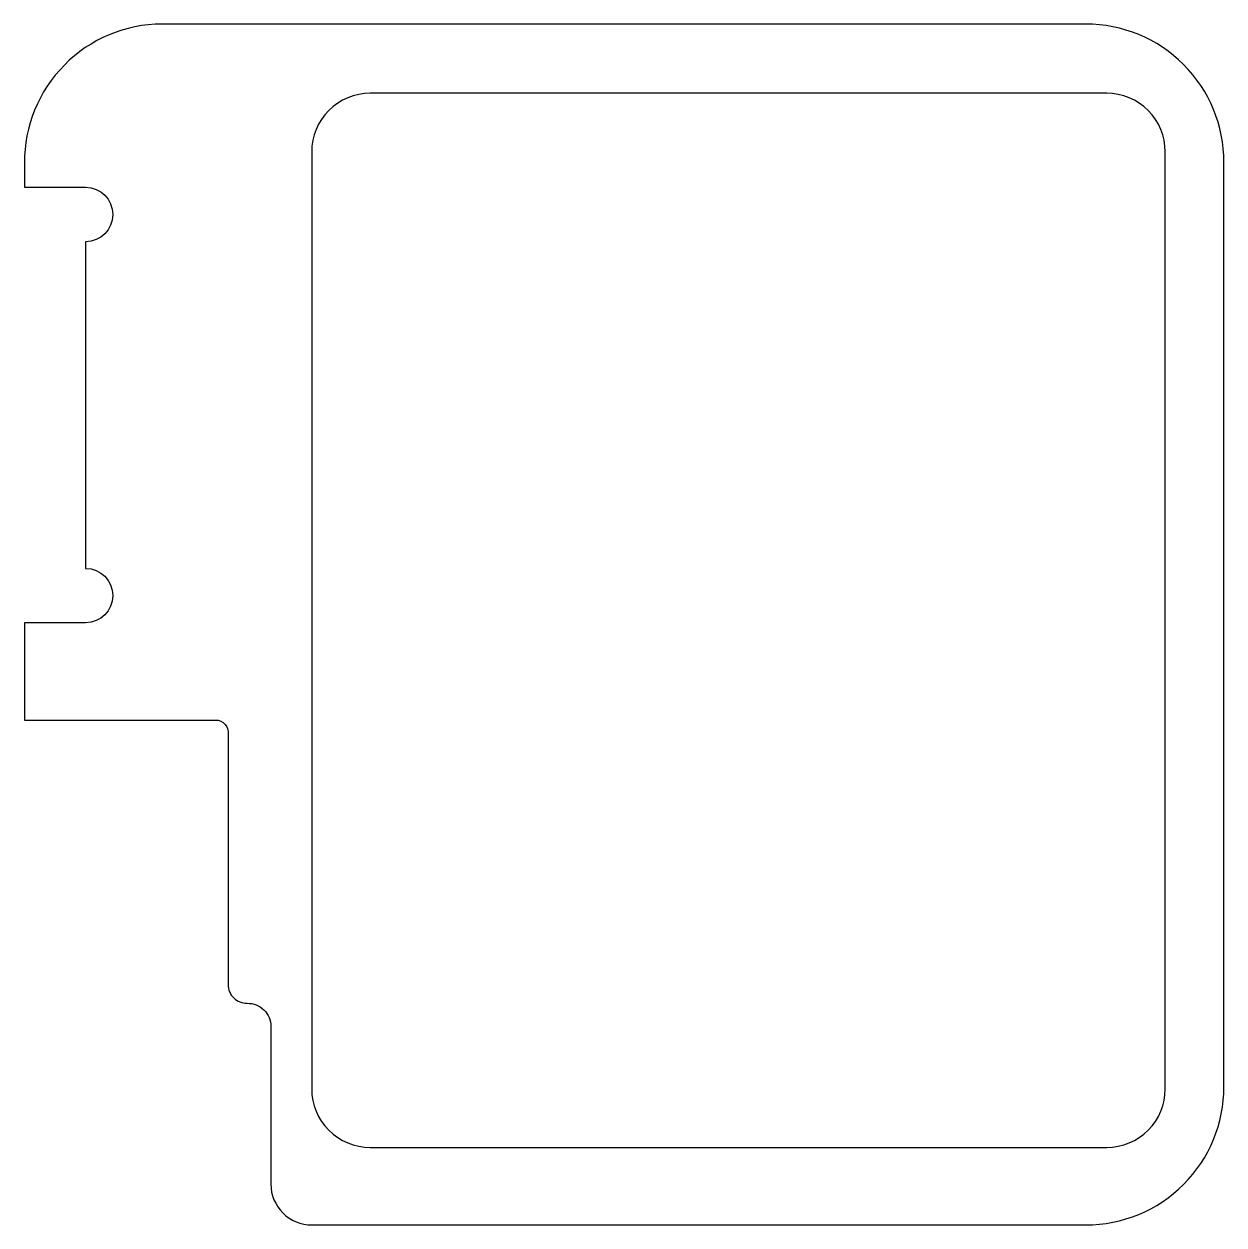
# Model space of a CAD drawing. Extents: x -22.1 to 22.1, y -22.1 to 22.1.
import ezdxf

# ---------------------------------------------------------------- set-up
doc = ezdxf.new("R2010")
doc.units = 0
doc.layers.get('0').update_dxf_attribs({"linetype": 'continuous'})

# ---------------------------------------------------------------- blocks, each defined once
blk = doc.blocks.new('SKETCH045')
at = {"color": 7}
for points in [[(-19.787, 16.063, -1), (-19.787, 14.063), (-19.787, 2.063, -1), (-19.787, 0.063), (-22.037, 0.063), (-22.037, -3.509), (-15.012, -3.509, -0.462574), (-14.549, -4.054), (-14.549, -8.46), (-14.549, -13.229, 0.420342), (-13.846, -13.917, -0.420342), (-12.976, -14.769), (-12.976, -20.56, 0.414214), (-11.473, -22.063), (16.983, -22.063, 0.414214), (22.063, -16.983), (22.063, 16.983, 0.414214), (16.983, 22.063), (-16.983, 22.063, 0.414214), (-22.037, 16.957), (-22.037, 16.063)], [(19.905, -17.065), (19.905, 17.369, 0.414214), (17.756, 19.518), (-9.327, 19.518, 0.414214), (-11.476, 17.369), (-11.476, -17.065, 0.414214), (-9.327, -19.213), (17.756, -19.213, 0.414214)]]:
    blk.add_lwpolyline(points, format="xyb", close=True, dxfattribs=at)

msp = doc.modelspace()

# ---------------------------------------------------------------- block references
at = {"color": 7}
msp.add_blockref('SKETCH045', (0, 0), dxfattribs=at)

doc.saveas('drawing.dxf')
